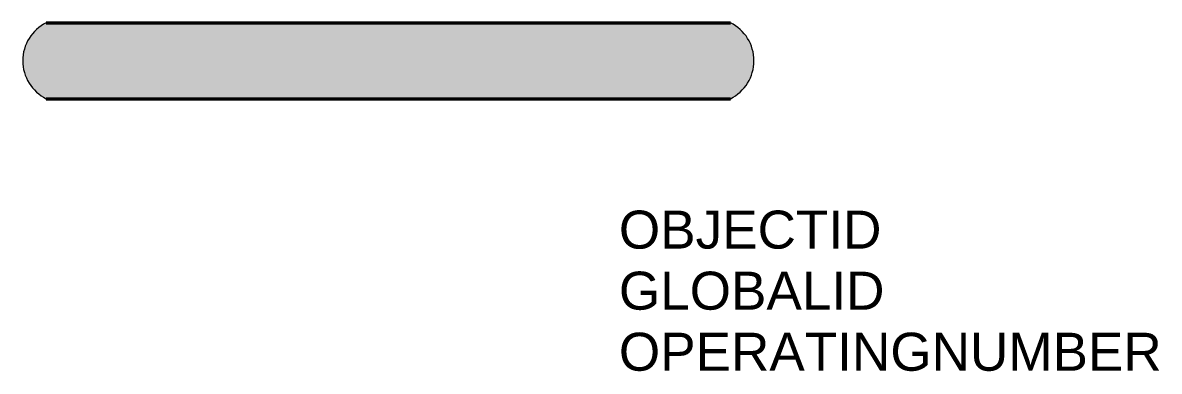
# Model space of a CAD drawing. Header units: feet. Extents: x -0.048 to 0.101, y -0.041 to 0.005.
import ezdxf

# ---------------------------------------------------------------- set-up
doc = ezdxf.new("R2010")
doc.units = ezdxf.units.FT
doc.header["$LTSCALE"] = 50
doc.header["$MEASUREMENT"] = 0
doc.linetypes.add('EESLU', pattern=[2, 1, 1])
doc.styles.get("Standard").update_dxf_attribs({"font": 'arial.ttf'})

msp = doc.modelspace()

# ---------------------------------------------------------------- hatches: boundary and pattern name
at = {"linetype": 'ByBlock'}
h = msp.add_hatch(color=0, dxfattribs=at)
h.dxf.hatch_style = 1
h.paths.add_polyline_path([(0.04499999963889434, 0.005000000180552818), (-0.04499999958491237, 0.005000000180552818, 0.6180340137016904), (-0.0450000006682294, -0.005), (0.045, -0.005, 0.6180340137016835)])

# ---------------------------------------------------------------- linework, layer by layer
at = {"color": 0, "linetype": 'ByBlock', "lineweight": 158}
for p, q in [((-0.04499999992582929, 0.005000000180552818), (0.04500000007417072, 0.005000000180552818)), ((-0.045, -0.005), (0.045, -0.005))]:
    msp.add_line(p, q, dxfattribs=at)
at = {"color": 0, "linetype": 'ByBlock'}
for centre, start, end in [((-0.04250000030712379, -1.805528215825802e-10), 116.5650511770779, 243.4349488229221), ((0.04250000000000001, 0), 296.5650511770779, 63.43494882292208)]:
    msp.add_arc(centre, 0.00559016994374947, start, end, dxfattribs=at)

# ---------------------------------------------------------------- texts
at = {"color": 0, "linetype": 'EESLU', "flags": 1}
for tag, p in [('OBJECTID', (0.03032209086791372, -0.02471724425928074)), ('GLOBALID', (0.03032209086791372, -0.03274930433331861)), ('OPERATINGNUMBER', (0.03032209086791372, -0.04078136440735648))]:
    msp.add_attdef(tag, p, '', height=0.005, dxfattribs=at)

doc.saveas('drawing.dxf')
